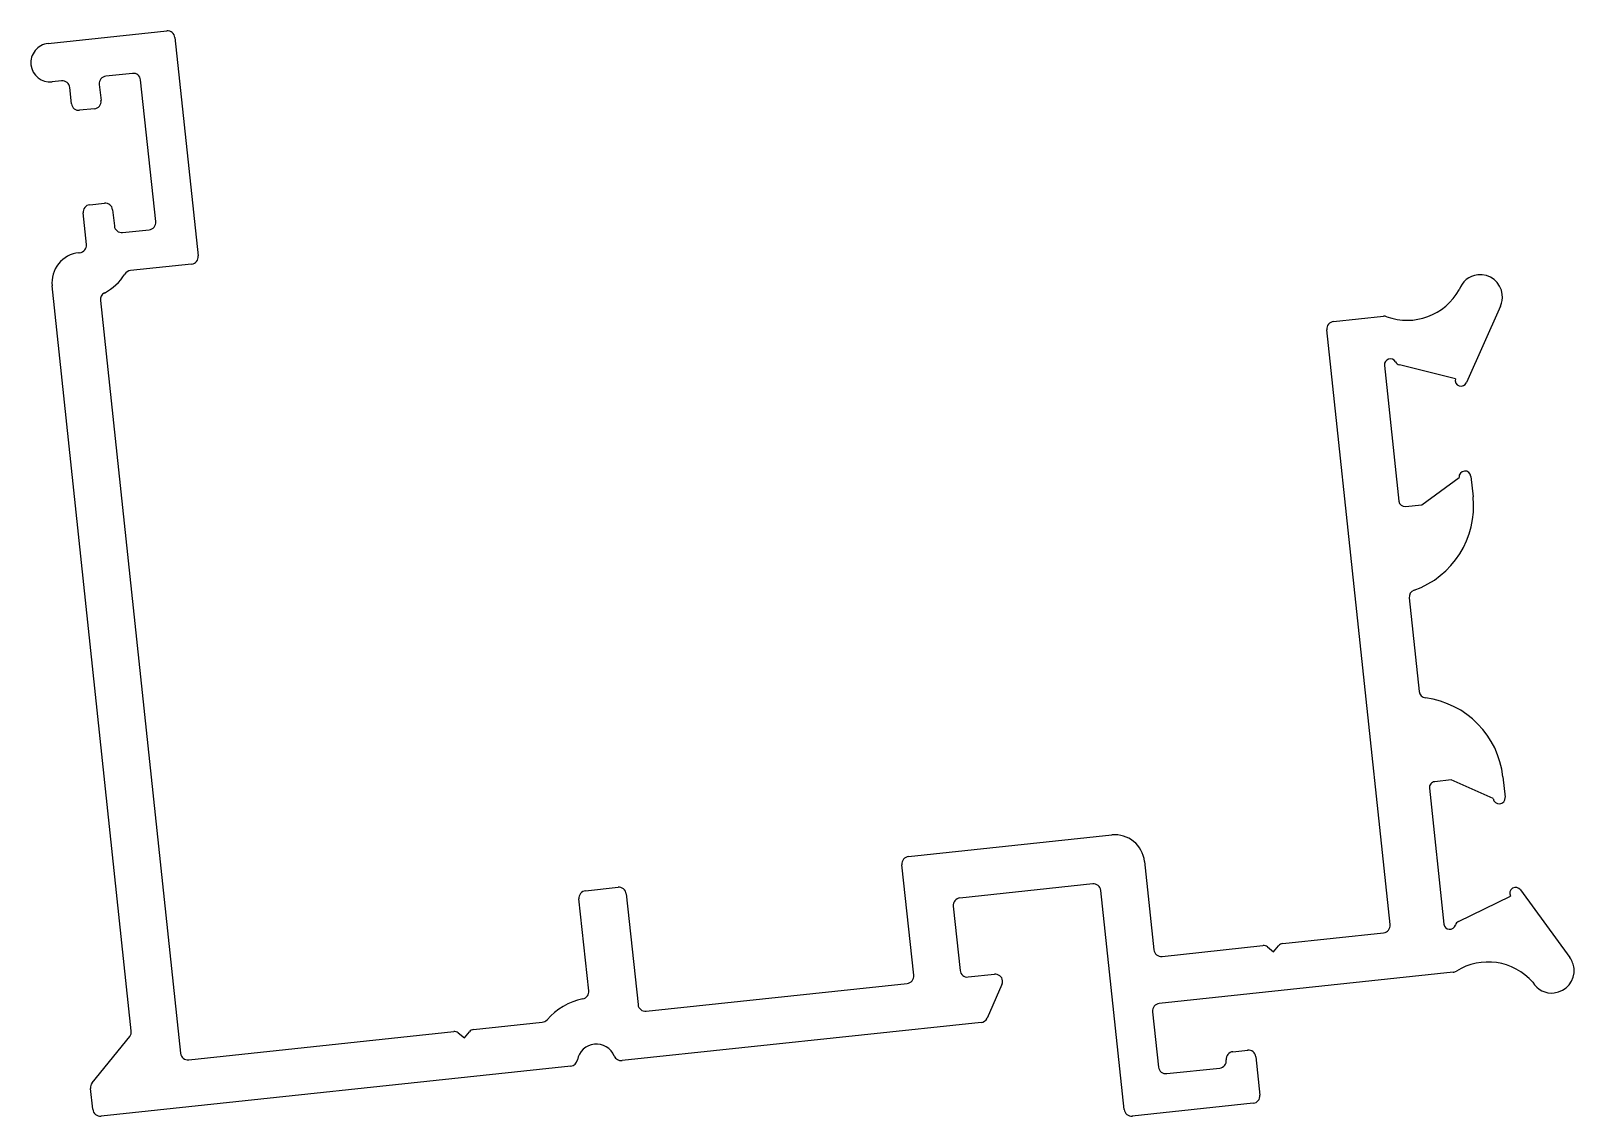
# Model space of a CAD drawing. Header units: inches. Extents: x -21.9 to 30.1, y 0.3 to 36.9.
import ezdxf

# ---------------------------------------------------------------- set-up
doc = ezdxf.new("R2010")
doc.units = ezdxf.units.IN
doc.header["$MEASUREMENT"] = 0
doc.layers.add('BEAD', color=152, linetype='Continuous')

msp = doc.modelspace()

# ---------------------------------------------------------------- linework, layer by layer
at = {"layer": 'BEAD', "color": 7}
for p, q in [((-21.304, 36.463), (-17.309, 36.888)), ((-17.034, 36.665), (-16.251, 29.307)), ((-18.464, 35.457), (-19.359, 35.362)), ((-20.851, 35.204), (-21.166, 35.17)), ((-20.517, 34.435), (-20.575, 34.982)), ((-19.581, 35.087), (-19.523, 34.54)), ((-17.681, 30.462), (-18.189, 35.235)), ((-19.745, 34.265), (-20.242, 34.212)), ((-20.013, 29.692), (-20.126, 30.755)), ((-19.904, 31.03), (-19.407, 31.083)), ((-19.132, 30.861), (-19.074, 30.318)), ((-18.795, 30.092), (-17.904, 30.187)), ((-20.269, 29.413), (-20.235, 29.417)), ((-16.251, 29.307), (-16.251, 29.307)), ((-16.473, 29.032), (-18.533, 28.813)), ((-18.503, 3.199), (-21.172, 28.295)), ((-19.541, 27.807), (-16.844, 2.447)), ((27.603, 27.619), (26.458, 25.039)), ((21.977, 27.095), (23.657, 27.274)), ((23.886, 6.78), (21.755, 26.82)), ((23.693, 25.62), (24.179, 21.046)), ((26.081, 25.168), (24.197, 25.636)), ((24.956, 20.927), (26.207, 21.838)), ((26.604, 21.88), (26.678, 21.191)), ((24.399, 20.868), (24.956, 20.927)), ((24.526, 17.783), (24.861, 14.637)), ((25.942, 11.653), (25.385, 11.594)), ((27.356, 11.025), (25.942, 11.653)), ((27.681, 11.757), (27.754, 11.068)), ((25.208, 11.374), (25.694, 6.799)), ((7.668, 9.071), (14.514, 9.799)), ((15.614, 8.911), (15.931, 5.932)), ((7.842, 5.072), (7.446, 8.796)), ((-3.207, 7.921), (-2.113, 8.037)), ((-1.838, 7.815), (-1.441, 4.085)), ((13.87, 8.152), (9.395, 7.676)), ((14.929, 0.551), (14.145, 7.93)), ((28.275, 7.949), (29.937, 5.667)), ((-3.1, 4.553), (-3.429, 7.646)), ((9.173, 7.401), (9.403, 5.238)), ((26.191, 6.89), (27.934, 7.743)), ((20.267, 6.143), (23.664, 6.505)), ((16.206, 5.71), (19.604, 6.071)), ((19.753, 6.027), (19.961, 5.859)), ((19.961, 5.859), (20.131, 6.069)), ((-1.166, 3.863), (7.619, 4.797)), ((9.678, 5.016), (10.56, 5.11)), ((10.815, 4.76), (10.315, 3.632)), ((26.007, 5.175), (16.11, 4.122)), ((15.888, 3.847), (16.086, 1.981)), ((-16.569, 2.225), (-7.644, 3.174)), ((-7.495, 3.13), (-7.285, 2.961)), ((-7.285, 2.961), (-7.116, 3.17)), ((-6.979, 3.245), (-4.668, 3.49)), ((10.109, 3.483), (-1.977, 2.198)), ((-19.821, 1.451), (-18.557, 3.016)), ((18.591, 2.499), (19.088, 2.552)), ((19.363, 2.33), (19.5, 1.037)), ((-3.702, 2.014), (-19.522, 0.332)), ((16.361, 1.759), (18.146, 1.949)), ((-19.801, 0.558), (-19.876, 1.264)), ((19.278, 0.762), (15.204, 0.329))]:
    msp.add_line(p, q, dxfattribs=at)
for centre, radius, start, end in [((-21.235, 35.816), 0.65, 96.07, 186.07), ((-17.282, 36.639), 0.25, 6.07, 96.07), ((-21.235, 35.816), 0.65, 186.07, 276.07), ((-19.332, 35.114), 0.25, 96.07, 186.07), ((-18.438, 35.209), 0.25, 6.07, 96.07), ((-20.824, 34.955), 0.25, 6.07, 96.07), ((-20.269, 34.461), 0.25, 186.07, 276.07), ((-19.772, 34.514), 0.25, 276.07, 6.07), ((-19.877, 30.782), 0.25, 96.07, 186.07), ((-19.38, 30.835), 0.25, 6.07, 96.07), ((-18.821, 30.345), 0.254, 186.07, 276.07), ((-17.93, 30.436), 0.25, 276.07, 6.07), ((-20.262, 29.665), 0.25, 276.07, 6.07), ((-20.161, 28.403), 1.016, 96.07, 186.07), ((-16.5, 29.281), 0.25, 276.07, 6.07), ((-20.262, 29.665), 1.82, 297.9826, 327.8133), ((-18.506, 28.56), 0.254, 96.07, 147.8133), ((26.917, 27.924), 0.75, 96.07, 161.095), ((26.917, 27.924), 0.75, 6.07, 96.07), ((24.459, 29.138), 2, 249.873, 330.9576), ((-19.288, 27.834), 0.254, 117.9826, 186.07), ((26.917, 27.924), 0.75, 336.07, 6.07), ((22.003, 26.847), 0.25, 96.07, 186.07), ((23.683, 27.021), 0.254, 69.873, 96.07), ((23.892, 25.641), 0.2, 28.4172, 186.07), ((24.246, 25.833), 0.203, 208.4172, 256.07), ((26.275, 25.12), 0.2, 166.0701, 336.07), ((26.406, 21.859), 0.2, 6.07, 186.07), ((24.378, 21.067), 0.2, 186.07, 276.07), ((23.694, 20.874), 3, 289.4124, 6.07), ((24.775, 17.809), 0.25, 109.4124, 186.07), ((25.109, 14.663), 0.25, 186.0701, 262.7277), ((24.698, 11.439), 3, 6.07, 82.7276), ((25.406, 11.395), 0.2, 96.07, 186.07), ((27.555, 11.046), 0.2, 186.07, 6.07), ((14.62, 8.805), 1, 6.07, 96.07), ((7.694, 8.823), 0.25, 96.07, 186.07), ((-3.18, 7.672), 0.25, 96.07, 186.07), ((-2.086, 7.788), 0.25, 6.07, 96.07), ((13.896, 7.904), 0.25, 6.07, 96.07), ((28.113, 7.831), 0.2, 36.07, 206.07), ((9.421, 7.428), 0.25, 96.07, 186.07), ((23.637, 6.753), 0.25, 276.07, 6.07), ((25.893, 6.821), 0.2, 186.07, 343.7228), ((26.28, 6.708), 0.203, 116.07, 163.7228), ((16.18, 5.959), 0.25, 186.07, 276.07), ((19.626, 5.869), 0.203, 51.07, 96.07), ((20.289, 5.941), 0.203, 96.07, 141.07), ((9.651, 5.264), 0.25, 186.07, 276.07), ((25.98, 5.427), 0.254, 276.07, 302.267), ((27.183, 3.521), 2, 41.1824, 122.267), ((29.331, 5.225), 0.75, 276.07, 6.07), ((29.331, 5.225), 0.75, 6.07, 36.07), ((7.593, 5.046), 0.25, 276.07, 6.07), ((10.586, 4.861), 0.25, 6.07, 96.07), ((10.586, 4.861), 0.25, 336.0701, 6.07), ((29.331, 5.225), 0.75, 211.045, 276.07), ((-2.84, 2.106), 2.22, 101.9637, 138.5708), ((-3.352, 4.526), 0.254, 281.9637, 6.07), ((-1.192, 4.111), 0.25, 186.07, 276.07), ((16.136, 3.874), 0.25, 96.07, 186.07), ((-18.752, 3.173), 0.25, 321.0702, 6.0701), ((-7.622, 2.972), 0.203, 51.07, 96.07), ((-6.958, 3.042), 0.203, 96.07, 141.07), ((-4.695, 3.743), 0.254, 276.07, 318.5708), ((10.082, 3.735), 0.254, 276.07, 336.07), ((-2.84, 2.106), 0.65, 22.3883, 169.7517), ((-16.596, 2.473), 0.25, 186.07, 276.07), ((-3.729, 2.267), 0.254, 276.07, 349.7517), ((-2.004, 2.45), 0.254, 202.3883, 276.07), ((18.12, 2.198), 0.25, 276.07, 6.07), ((18.617, 2.251), 0.25, 96.07, 186.07), ((19.114, 2.303), 0.25, 6.07, 96.07), ((16.335, 2.008), 0.25, 186.07, 276.07), ((-19.624, 1.291), 0.254, 141.07, 186.07), ((-19.548, 0.585), 0.254, 186.07, 276.07), ((15.178, 0.578), 0.25, 186.07, 276.07), ((19.252, 1.011), 0.25, 276.07, 6.07)]:
    msp.add_arc(centre, radius, start, end, dxfattribs=at)

doc.saveas('drawing.dxf')
